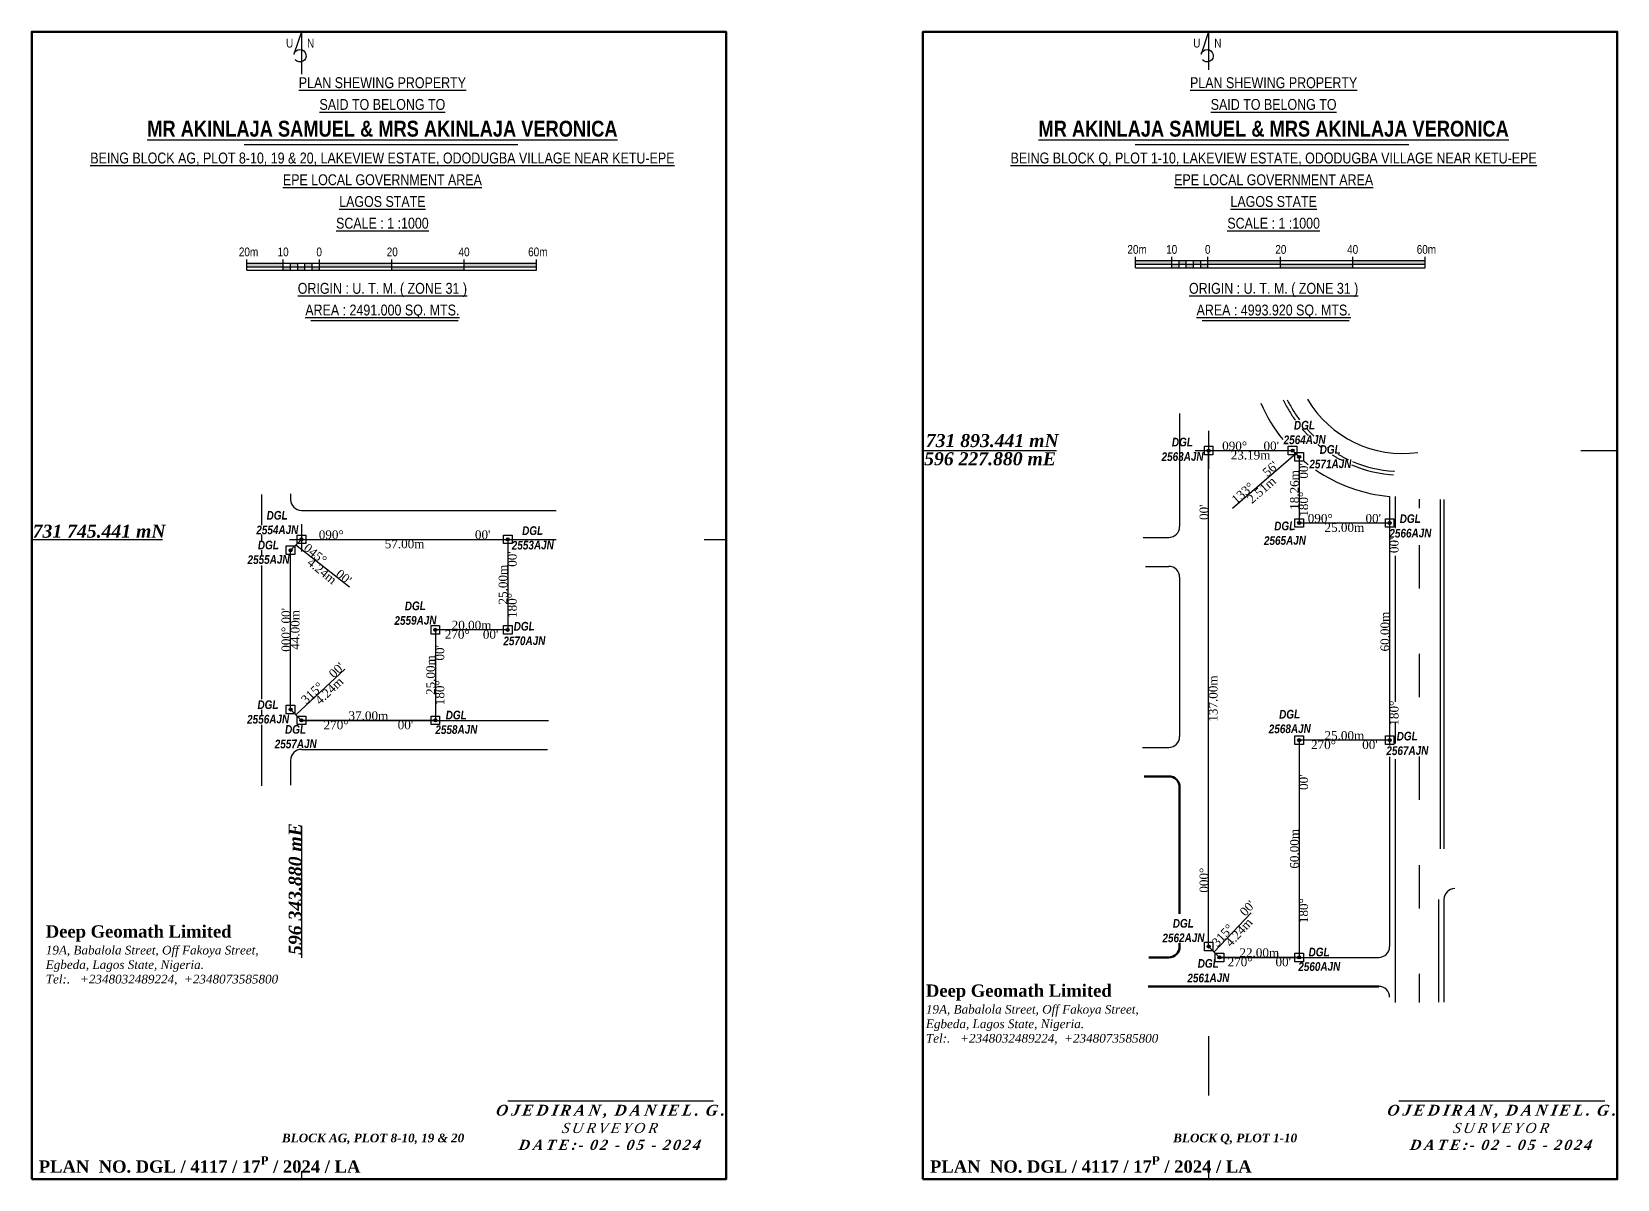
# Model space of a CAD drawing. Header units: metres. Extents: x 527079 to 600981, y 729644 to 782828.
# Drawn here: x 598960.9 to 599398.9, y 730972.2 to 731289.2 of the extents above; entities that cross this region are included whole.
import ezdxf

# ---------------------------------------------------------------- set-up
doc = ezdxf.new("R2010")
doc.units = ezdxf.units.M
doc.header["$MEASUREMENT"] = 0
doc.linetypes.add('ACAD_ISO03W100', pattern=[30, 12, -18])
doc.layers.add('adjusted', color=7, linetype='Continuous')
doc.layers.add('GRID&TITLE', color=7, linetype='Continuous')
doc.layers.add('KETU_EPE_BOUNDARY', color=7, linetype='Continuous', lineweight=140, true_color=0xffffff)
doc.styles.add('style2', font='')
doc.styles.get('style2').set_extended_font_data('Arial Black')

msp = doc.modelspace()

# ---------------------------------------------------------------- hatches: boundary and pattern name
h = msp.add_hatch(color=0)
h.paths.add_polyline_path([(599275.79709, 731226.00935), (599265.79709, 731226.00935), (599265.79709, 731225.00935), (599275.79709, 731225.00935)])
h.paths.add_polyline_path([(599305.79709, 731226.00935), (599285.79709, 731226.00935), (599285.79709, 731225.00935), (599305.79709, 731225.00935)])
h.paths.add_polyline_path([(599345.79709, 731226.00935), (599325.79709, 731226.00935), (599325.79709, 731225.00935), (599345.79709, 731225.00935)])
h = msp.add_hatch(color=0)
h.paths.add_polyline_path([(599283.79709, 731225.00935), (599283.79709, 731224.00935), (599285.79709, 731224.00935), (599285.79709, 731225.00935)])
h.paths.add_polyline_path([(599281.79709, 731226.00935), (599281.79709, 731225.00935), (599283.79709, 731225.00935), (599283.79709, 731226.00935)])
h.paths.add_polyline_path([(599281.79709, 731224.00935), (599281.79709, 731225.00935), (599279.79709, 731225.00935), (599279.79709, 731224.00935)])
h.paths.add_polyline_path([(599277.79709, 731226.00935), (599277.79709, 731225.00935), (599279.79709, 731225.00935), (599279.79709, 731226.00935)])
h.paths.add_polyline_path([(599275.79709, 731225.00935), (599275.79709, 731224.00935), (599277.79709, 731224.00935), (599277.79709, 731225.00935)])
h = msp.add_hatch(color=0)
h.paths.add_polyline_path([(599030.33487, 731225.31769), (599020.33487, 731225.31769), (599020.33487, 731224.31769), (599030.33487, 731224.31769)])
h.paths.add_polyline_path([(599060.33487, 731225.31769), (599040.33487, 731225.31769), (599040.33487, 731224.31769), (599060.33487, 731224.31769)])
h.paths.add_polyline_path([(599100.33487, 731225.31769), (599080.33487, 731225.31769), (599080.33487, 731224.31769), (599100.33487, 731224.31769)])
h = msp.add_hatch(color=0)
h.paths.add_polyline_path([(599038.33487, 731224.31769), (599038.33487, 731223.31769), (599040.33487, 731223.31769), (599040.33487, 731224.31769)])
h.paths.add_polyline_path([(599036.33487, 731225.31769), (599036.33487, 731224.31769), (599038.33487, 731224.31769), (599038.33487, 731225.31769)])
h.paths.add_polyline_path([(599036.33487, 731223.31769), (599036.33487, 731224.31769), (599034.33487, 731224.31769), (599034.33487, 731223.31769)])
h.paths.add_polyline_path([(599032.33487, 731225.31769), (599032.33487, 731224.31769), (599034.33487, 731224.31769), (599034.33487, 731225.31769)])
h.paths.add_polyline_path([(599030.33487, 731224.31769), (599030.33487, 731223.31769), (599032.33487, 731223.31769), (599032.33487, 731224.31769)])
for points in [[(599080.33487, 731224.31769), (599060.33487, 731224.31769), (599060.33487, 731223.31769), (599080.33487, 731223.31769)], [(599325.79709, 731225.00935), (599305.79709, 731225.00935), (599305.79709, 731224.00935), (599325.79709, 731224.00935)], [(599286.4017, 731173.52219, 1), (599285.54168, 731173.52219, 1)], [(599309.59106, 731173.52219, 1), (599308.73104, 731173.52219, 1)], [(599311.4017, 731171.77747, 1), (599310.54168, 731171.77747, 1)], [(599311.4017, 731153.52219, 1), (599310.54168, 731153.52219, 1)], [(599336.4017, 731153.52219, 1), (599335.54168, 731153.52219, 1)], [(599035.80091, 731148.99431, 1), (599034.94089, 731148.99431, 1)], [(599092.80091, 731148.99431, 1), (599091.94089, 731148.99431, 1)], [(599032.80091, 731145.99431, 1), (599031.94089, 731145.99431, 1)], [(599072.80091, 731123.99431, 1), (599071.94089, 731123.99431, 1)], [(599092.80091, 731123.99431, 1), (599091.94089, 731123.99431, 1)], [(599032.80091, 731101.99431, 1), (599031.94089, 731101.99431, 1)], [(599035.80091, 731098.99431, 1), (599034.94089, 731098.99431, 1)], [(599072.80091, 731098.99431, 1), (599071.94089, 731098.99431, 1)], [(599311.4017, 731093.52219, 1), (599310.54168, 731093.52219, 1)], [(599336.4017, 731093.52219, 1), (599335.54168, 731093.52219, 1)], [(599286.4017, 731036.52219, 1), (599285.54168, 731036.52219, 1)], [(599289.4017, 731033.52219, 1), (599288.54168, 731033.52219, 1)], [(599311.4017, 731033.52219, 1), (599310.54168, 731033.52219, 1)]]:
    msp.add_hatch(color=0).paths.add_polyline_path(points)

# ---------------------------------------------------------------- linework, layer by layer
at = {"color": 0}
for p, q in [((599020.33487, 731223.31769), (599020.33487, 731226.31769)), ((599020.33487, 731223.31769), (599020.33487, 731226.31769)), ((599030.33487, 731223.31769), (599030.33487, 731226.31769)), ((599030.33487, 731223.31769), (599030.33487, 731226.31769)), ((599040.33487, 731223.31769), (599040.33487, 731226.31769)), ((599060.33487, 731223.31769), (599060.33487, 731226.31769)), ((599080.33487, 731223.31769), (599080.33487, 731226.31769)), ((599100.33487, 731223.31769), (599100.33487, 731226.31769)), ((599265.79709, 731224.00935), (599265.79709, 731227.00935)), ((599265.79709, 731224.00935), (599265.79709, 731227.00935)), ((599275.79709, 731224.00935), (599275.79709, 731227.00935)), ((599275.79709, 731224.00935), (599275.79709, 731227.00935)), ((599277.79709, 731224.00935), (599277.79709, 731226.00935)), ((599279.79709, 731224.00935), (599279.79709, 731226.00935)), ((599281.79709, 731224.00935), (599281.79709, 731226.00935)), ((599283.79709, 731224.00935), (599283.79709, 731226.00935)), ((599285.79709, 731224.00935), (599285.79709, 731227.00935)), ((599305.79709, 731224.00935), (599305.79709, 731227.00935)), ((599325.79709, 731224.00935), (599325.79709, 731227.00935)), ((599345.79709, 731224.00935), (599345.79709, 731227.00935)), ((599032.33487, 731223.31769), (599032.33487, 731225.31769)), ((599034.33487, 731223.31769), (599034.33487, 731225.31769)), ((599036.33487, 731223.31769), (599036.33487, 731225.31769)), ((599038.33487, 731223.31769), (599038.33487, 731225.31769)), ((599060.33487, 731224.31769), (599080.33487, 731224.31769)), ((599305.79709, 731225.00935), (599325.79709, 731225.00935)), ((599277.97169, 731183.7341), (599277.97169, 731152.52219)), ((599285.97169, 731173.52219), (599309.16105, 731173.52219)), ((599024.3709, 731161.42205), (599024.3709, 731152.87425)), ((599032.3709, 731161.58868), (599032.3709, 731159.99431)), ((599335.97169, 731160.87214), (599335.97169, 731092.03852)), ((599337.47169, 731160.87214), (599337.47169, 731152.11854)), ((599349.97169, 731160.04185), (599349.97169, 731063.52219)), ((599350.97169, 731160.04185), (599350.97169, 731063.52219)), ((599035.3709, 731156.99431), (599105.71392, 731156.99431)), ((599024.3709, 731150.3282), (599024.3709, 731148.68757)), ((599035.3709, 731148.99431), (599105.71392, 731148.99431)), ((599267.91632, 731149.52219), (599274.97169, 731149.52219)), ((599337.47169, 731148.63048), (599337.47169, 731148.19875)), ((599024.3709, 731146.02867), (599024.3709, 731144.64232)), ((599337.47169, 731144.40556), (599337.47169, 731104.14928)), ((599024.3709, 731141.79997), (599024.3709, 731104.86389)), ((599268.58128, 731141.52219), (599274.97169, 731141.52219)), ((599277.97169, 731138.52219), (599277.97169, 731094.52219)), ((599024.3709, 731101.92795), (599024.3709, 731100.49278)), ((599035.3709, 731098.99431), (599103.66059, 731098.99431)), ((599024.3709, 731097.80846), (599024.3709, 731080.94988)), ((599337.47169, 731098.4139), (599337.47169, 731092.60822)), ((599035.3709, 731090.99431), (599103.37738, 731090.99431)), ((599267.6946, 731091.52219), (599274.97169, 731091.52219)), ((599032.3709, 731087.99431), (599032.3709, 731081.1275)), ((599335.97169, 731088.88167), (599335.97169, 731036.52219)), ((599337.47169, 731088.30571), (599337.47169, 731021.0522)), ((599349.47169, 731049.52219), (599349.47169, 731021.1485)), ((599350.97169, 731049.52219), (599350.97169, 731021.16054)), ((599288.97169, 731033.52219), (599332.97169, 731033.52219)), ((599337.47169, 731022.52219), (599337.47169, 731021.0522)), ((599337.47169, 731022.52219), (599337.47169, 731021.0522)), ((599092.35589, 730993.86), (599149.19383, 730993.86)), ((599338.55859, 730993.86), (599395.39653, 730993.86))]:
    msp.add_line(p, q, dxfattribs=at)
at = {"color": 0, "linetype": 'ACAD_ISO03W100'}
for p, q in [((599344.13777, 731160.09521), (599344.13777, 731157.61961)), ((599344.13777, 731147.38646), (599344.13777, 731092.05457)), ((599344.13777, 731089.00801), (599344.13777, 731021.10569))]:
    msp.add_line(p, q, dxfattribs=at)
at = {"color": 0}
for points in [[(599035.3709, 731289.22633), (599033.28096, 731283.05462, -3.816456624), (599033.66941, 731281.41387)], [(599285.97169, 731289.22633), (599283.88175, 731283.05462, -3.816456624), (599284.2702, 731281.41387)]]:
    msp.add_lwpolyline(points, format="xyb", dxfattribs=at)
for points in [[(599035.3709, 731289.22633), (599035.3709, 731277.45918)], [(599285.97169, 731289.22633), (599285.97169, 731278.68291)], [(599019.52453, 731258.10393), (599095.11531, 731258.10393)], [(599265.72723, 731258.10393), (599341.31801, 731258.10393)], [(599265.79709, 731226.00935), (599345.79709, 731226.00935)], [(599020.33487, 731225.31769), (599100.33487, 731225.31769)], [(599020.33487, 731224.31769), (599060.33487, 731224.31769)], [(599020.33487, 731223.31769), (599100.33487, 731223.31769)], [(599080.33487, 731224.31769), (599100.33487, 731224.31769)], [(599265.79709, 731225.00935), (599305.79709, 731225.00935)], [(599265.79709, 731224.00935), (599345.79709, 731224.00935)], [(599325.79709, 731225.00935), (599345.79709, 731225.00935)], [(599037.95554, 731209.46064), (599078.63048, 731209.46064)], [(599284.15823, 731209.46064), (599324.83318, 731209.46064)], [(599285.97169, 731178.97169), (599285.97169, 731168.50981)], [(599207.06818, 731173.52219), (599243.93191, 731173.52219)], [(599282.28025, 731173.52219), (599290.34803, 731173.52219)], [(599284.79399, 731174.69988), (599287.14939, 731174.69988), (599287.14939, 731172.34449), (599284.79399, 731172.34449), (599284.79399, 731174.69988)], [(599285.97169, 731173.52219), (599309.16105, 731173.52219), (599310.97169, 731171.77747), (599310.97169, 731153.52219), (599335.97169, 731153.52219), (599335.97169, 731093.52219), (599310.97169, 731093.52219), (599310.97169, 731033.52219), (599288.97169, 731033.52219), (599285.97169, 731036.52219), (599285.97169, 731173.52219)], [(599307.98335, 731174.69988), (599310.33875, 731174.69988), (599310.33875, 731172.34449), (599307.98335, 731172.34449), (599307.98335, 731174.69988)], [(599388.83181, 731173.52219), (599398.86418, 731173.52219)], [(599310.06637, 731172.64983), (599292.55434, 731157.5188)], [(599309.79399, 731172.95516), (599312.14939, 731172.95516), (599312.14939, 731170.59977), (599309.79399, 731170.59977), (599309.79399, 731172.95516)], [(599035.3709, 731153.21325), (599035.3709, 731145.68777)], [(599309.79399, 731154.69988), (599312.14939, 731154.69988), (599312.14939, 731152.34449), (599309.79399, 731152.34449), (599309.79399, 731154.69988)], [(599334.79399, 731154.69988), (599337.14939, 731154.69988), (599337.14939, 731152.34449), (599334.79399, 731152.34449), (599334.79399, 731154.69988)], [(598960.86548, 731148.99431), (598996.99499, 731148.99431)], [(599031.1932, 731147.172), (599033.54859, 731147.172), (599033.54859, 731144.81661), (599031.1932, 731144.81661), (599031.1932, 731147.172)], [(599032.10223, 731148.99431), (599039.90359, 731148.99431)], [(599033.8709, 731147.49431), (599048.68308, 731135.87959)], [(599034.1932, 731150.172), (599036.54859, 731150.172), (599036.54859, 731147.81661), (599034.1932, 731147.81661), (599034.1932, 731150.172)], [(599091.1932, 731150.172), (599093.54859, 731150.172), (599093.54859, 731147.81661), (599091.1932, 731147.81661), (599091.1932, 731150.172)], [(599146.59316, 731148.99431), (599152.66148, 731148.99431)], [(599071.1932, 731125.172), (599073.54859, 731125.172), (599073.54859, 731122.81661), (599071.1932, 731122.81661), (599071.1932, 731125.172)], [(599091.1932, 731125.172), (599093.54859, 731125.172), (599093.54859, 731122.81661), (599091.1932, 731122.81661), (599091.1932, 731125.172)], [(599033.8709, 731100.49431), (599047.32835, 731113.13853)], [(599031.1932, 731103.172), (599033.54859, 731103.172), (599033.54859, 731100.81661), (599031.1932, 731100.81661), (599031.1932, 731103.172)], [(599034.1932, 731100.172), (599036.54859, 731100.172), (599036.54859, 731097.81661), (599034.1932, 731097.81661), (599034.1932, 731100.172)], [(599071.1932, 731100.172), (599073.54859, 731100.172), (599073.54859, 731097.81661), (599071.1932, 731097.81661), (599071.1932, 731100.172)], [(599309.79399, 731094.69988), (599312.14939, 731094.69988), (599312.14939, 731092.34449), (599309.79399, 731092.34449), (599309.79399, 731094.69988)], [(599334.79399, 731094.69988), (599337.14939, 731094.69988), (599337.14939, 731092.34449), (599334.79399, 731092.34449), (599334.79399, 731094.69988)], [(599035.3709, 731069.90784), (599035.3709, 731033.37376)], [(599287.47169, 731035.02219), (599297.71489, 731045.87644)], [(599284.79399, 731037.69988), (599287.14939, 731037.69988), (599287.14939, 731035.34449), (599284.79399, 731035.34449), (599284.79399, 731037.69988)], [(599287.79399, 731034.69988), (599290.14939, 731034.69988), (599290.14939, 731032.34449), (599287.79399, 731032.34449), (599287.79399, 731034.69988)], [(599309.79399, 731034.69988), (599312.14939, 731034.69988), (599312.14939, 731032.34449), (599309.79399, 731032.34449), (599309.79399, 731034.69988)], [(599285.97169, 731011.79379), (599285.97169, 730995.33971)], [(599035.3709, 730974.4319), (599035.3709, 730972.23233)], [(599285.97169, 730974.35409), (599285.97169, 730972.23233)]]:
    msp.add_lwpolyline(points, dxfattribs=at)
msp.add_lwpolyline([(599035.3709, 731148.99431), (599092.3709, 731148.99431), (599092.3709, 731123.99431), (599072.3709, 731123.99431), (599072.3709, 731098.99431), (599035.3709, 731098.99431), (599032.3709, 731101.99431), (599032.3709, 731145.99431)], close=True, dxfattribs=at)
for centre in [(599285.97169, 731173.52219), (599309.16105, 731173.52219), (599310.97169, 731171.77747), (599310.97169, 731153.52219), (599335.97169, 731153.52219), (599035.3709, 731148.99431), (599092.3709, 731148.99431), (599032.3709, 731145.99431), (599072.3709, 731123.99431), (599092.3709, 731123.99431), (599032.3709, 731101.99431), (599035.3709, 731098.99431), (599072.3709, 731098.99431), (599310.97169, 731093.52219), (599335.97169, 731093.52219), (599285.97169, 731036.52219), (599288.97169, 731033.52219), (599310.97169, 731033.52219)]:
    msp.add_circle(centre, 0.43001, dxfattribs=at)
for centre, radius, start, end in [((599339.60078, 731203.30008), 42.58286, 203.0532823, 218.9247587), ((599339.60078, 731203.30008), 30.58286, 210.6244487, 277.8348621), ((599339.60078, 731203.30008), 42.58286, 230.056323, 232.2060949), ((599339.60078, 731203.30008), 42.58286, 235.4600993, 265.1110761), ((599035.3709, 731159.99431), 3, 180, 270), ((599274.97169, 731152.52219), 3, 270, 0), ((599274.97169, 731138.52219), 3, 0, 90), ((599274.97169, 731094.52219), 3, 270, 0), ((599035.3709, 731087.99431), 3, 90, 180), ((599353.97169, 731049.52219), 3, 90, 180), ((599332.97169, 731036.52219), 3, 270, 0), ((599332.97169, 731022.52219), 3, 360, 90)]:
    msp.add_arc(centre, radius, start, end, dxfattribs=at)
at = {"color": 0, "linetype": 'ACAD_ISO03W100'}
for radius, start, end in [(36.58286, 205.5077471, 215.7996525), (35.58286, 206.2271859, 216.7772908), (36.58286, 220.584623, 224.3603403), (35.58286, 222.1882569, 226.257224), (36.58286, 230.1350957, 231.7905421), (35.58286, 234.3096649, 234.4883398), (36.58286, 237.8302432, 242.5267504), (35.58286, 239.8305321, 245.1308434), (36.58286, 247.2014429, 286.2110959), (35.58286, 247.0125489, 285.069058)]:
    msp.add_arc((599339.60078, 731203.30008), radius, start, end, dxfattribs=at)
at = {"layer": 'adjusted', "color": 0, "lineweight": 100}
for points in [[(598960.86548, 730972.23233), (598960.86548, 731289.22633), (599152.66148, 731289.22633), (599152.66148, 730972.23233)], [(599207.06818, 730972.23233), (599207.06818, 731289.22633), (599398.86418, 731289.22633), (599398.86418, 730972.23233)]]:
    msp.add_lwpolyline(points, close=True, dxfattribs=at)
at = {"layer": 'KETU_EPE_BOUNDARY', "color": 0}
for points in [[(599268.13797, 731083.52219), (599274.97169, 731083.52219, -0.414213562), (599277.97169, 731080.52219), (599277.97169, 731045.54157)], [(599277.97169, 731037.42474), (599277.97169, 731036.52219, -0.414213562), (599274.97169, 731033.52219), (599269.50404, 731033.52219)]]:
    msp.add_lwpolyline(points, format="xyb", dxfattribs=at)
msp.add_lwpolyline([(599269.28183, 731025.52219), (599332.97169, 731025.52219)], dxfattribs=at)

# ---------------------------------------------------------------- texts
at = {"color": 0}
for s, insert, char_height, width, attachment_point in [('{\\fArial Narrow|b0|i0|c0|p34;U     N}', (599035.02061, 731287.26063), 2.4, 53.8502379, 2), ('{\\fArial Narrow|b0|i0|c0|p34;U     N}', (599285.62141, 731287.26063), 2.4, 53.8502379, 2), ('{\\fArial Narrow|b0|i0|c0|p34;20m}', (599266.22153, 731230.29121), 2.4, 53.8502379, 2), ('{\\fArial Narrow|b0|i0|c0|p34;10}', (599275.77391, 731230.29121), 2.4, 53.8502379, 2), ('{\\fArial Narrow|b0|i0|c0|p34;0}', (599285.73874, 731230.29121), 2.4, 53.8502379, 2), ('{\\fArial Narrow|b0|i0|c0|p34;20}', (599305.92416, 731230.29121), 2.4, 53.8502379, 2), ('{\\fArial Narrow|b0|i0|c0|p34;40}', (599325.75828, 731230.29121), 2.4, 53.8502379, 2), ('{\\fArial Narrow|b0|i0|c0|p34;60m}', (599346.13021, 731230.29121), 2.4, 53.8502379, 2), ('{\\fArial Narrow|b0|i0|c0|p34;20m}', (599020.75931, 731229.59956), 2.4, 53.8502379, 2), ('{\\fArial Narrow|b0|i0|c0|p34;10}', (599030.31169, 731229.59956), 2.4, 53.8502379, 2), ('{\\fArial Narrow|b0|i0|c0|p34;0}', (599040.27653, 731229.59956), 2.4, 53.8502379, 2), ('{\\fArial Narrow|b0|i0|c0|p34;20}', (599060.46195, 731229.59956), 2.4, 53.8502379, 2), ('{\\fArial Narrow|b0|i0|c0|p34;40}', (599080.29607, 731229.59956), 2.4, 53.8502379, 2), ('{\\fArial Narrow|b0|i0|c0|p34;60m}', (599100.66799, 731229.59956), 2.4, 53.8502379, 2), ('{\\fTimes New Roman|b1|i1|c0|p18;731 893.441 mN}', (599207.85145, 731178.09782), 3.6, 91.9257543, 1), ('{\\fTimes New Roman|b1|i1|c0|p18;596 227.880 mE}', (599207.39629, 731173.06995), 3.6, 93.3524288, 1), ('{\\fTimes New Roman|b1|i1|c0|p18;731 745.441 mN}', (598961.13526, 731153.06653), 3.6, 91.9257543, 1), ('\\pi0.2701;{\\fTimes New Roman|b1|i1|c0|p18;\\H0.8824x;\\Q10.5;\\T1.3;OJEDIRAN, DANIEL. G.\\H1.1x;\\P\\fTimes New Roman|b0|i1|c0|p18;\\H0.8485x;SURVEYOR\\fTimes New Roman|b1|i1|c0|p18;\\P\\pi0;DATE:- 02 - 05 - 2024}', (599120.65146, 730992.80859), 3.4, 62.8671022, 2), ('\\pi0.2701;{\\fTimes New Roman|b1|i1|c0|p18;\\H0.8824x;\\Q10.5;\\T1.3;OJEDIRAN, DANIEL. G.\\H1.1x;\\P\\fTimes New Roman|b0|i1|c0|p18;\\H0.8485x;SURVEYOR\\fTimes New Roman|b1|i1|c0|p18;\\P\\pi0;DATE:- 02 - 05 - 2024}', (599366.85416, 730992.80859), 3.4, 62.8671022, 2), ('{\\fTimes New Roman|b1|i1|c0|p18;BLOCK AG, PLOT 8-10, 19 & 20}', (599029.98612, 730984.8478), 2.4, 91.9257543, 1), ('{\\fTimes New Roman|b1|i1|c0|p18;BLOCK Q, PLOT 1-10}', (599276.18882, 730984.8478), 2.4, 91.9257543, 1), ('\\A1;{\\fTimes New Roman|b1|i0|c0|p18;\\H1.03x;PLAN  NO.\\H0.9706x; \\H1.03x;DGL / 4117 / 17\\H0.7x;\\SP^ ;\\H1.429x; / 2024 / LA}', (598962.80722, 730978.60917), 3.3, 196.2580772, 1), ('\\A1;{\\fTimes New Roman|b1|i0|c0|p18;\\H1.03x;PLAN  NO.\\H0.9706x; \\H1.03x;DGL / 4117 / 17\\H0.7x;\\SP^ ;\\H1.429x; / 2024 / LA}', (599209.00991, 730978.60917), 3.3, 196.2580772, 1)]:
    msp.add_mtext(s, dxfattribs=dict(at, insert=insert, char_height=char_height, width=width, attachment_point=attachment_point))
at = {"color": 0, "char_height": 3, "width": 226.0015138, "attachment_point": 2, "line_spacing_factor": 1.2}
for s, insert in [('{\\fArial Narrow|b0|i0|c0|p34;\\LPLAN SHEWING PROPERTY\\PSAID TO BELONG TO\\P\\fArial Narrow|b1|i0|c0|p34;\\H1.467x;MR AKINLAJA SAMUEL & MRS AKINLAJA VERONICA\\P\\fArial Narrow|b0|i0|c0|p34;\\H0.6817x;BEING BLOCK AG, PLOT 8-10, 19 & 20, \\H1x;LAKEVIEW ESTATE, ODODUGBA VILLAGE NEAR KETU-EPE\\H1x;\\PEPE \\H0.9995x;LOCAL GOVERNMENT AREA\\PLAGOS STATE\\PSCALE : 1 :1000\\P\\P\\PORIGIN : U. T. M. ( ZONE 31 )\\PAREA : 2491.000 SQ. MTS.}', (599057.73362, 731276.6434)), ('{\\fArial Narrow|b0|i0|c0|p34;\\LPLAN SHEWING PROPERTY\\PSAID TO BELONG TO\\P\\fArial Narrow|b1|i0|c0|p34;\\H1.467x;MR AKINLAJA SAMUEL & MRS AKINLAJA VERONICA\\P\\fArial Narrow|b0|i0|c0|p34;\\H0.6817x;BEING BLOCK Q, PLOT 1-10, LAKEVIEW ESTATE, ODODUGBA VILLAGE NEAR KETU-EPE\\PEPE \\H0.9995x;LOCAL GOVERNMENT AREA\\PLAGOS STATE\\PSCALE : 1 :1000\\P\\P\\PORIGIN : U. T. M. ( ZONE 31 )\\PAREA : 4993.920 SQ. MTS.}', (599303.93631, 731276.6434))]:
    msp.add_mtext(s, dxfattribs=dict(at, insert=insert))
at = {"color": 0}
for s, insert, char_height, width, attachment_point, rotation in [('\\pxt115;{\\fArial Narrow|b1|i1|c0|p34;DGL\\P2564AJN}', (599312.43067, 731181.74121), 2.4, 278.2584131, 2, 0.6991952), ('\\pxt115;{\\fArial Narrow|b1|i1|c0|p34;DGL\\P2563AJN}', (599278.7132, 731177.08159), 2.4, 278.2584131, 2, 0.6991952), ('\\pxt115;{\\fArial Narrow|b1|i1|c0|p34;DGL\\P2571AJN}', (599319.54414, 731175.04715), 2.4, 278.2584131, 2, 0.6991952), ('\\pxt115;{\\fArial Narrow|b1|i1|c0|p34;DGL\\P2554AJN}', (599028.64379, 731156.84722), 2.4, 278.2584131, 2, 0.6991952), ('\\pxt115;{\\fArial Narrow|b1|i1|c0|p34;DGL\\P2566AJN}', (599341.64869, 731155.92182), 2.4, 278.2584131, 2, 0.6991952), ('\\pxt115;{\\fArial Narrow|b1|i1|c0|p34;DGL\\P2553AJN}', (599099.22096, 731152.62039), 2.4, 278.2584131, 2, 0.6991952), ('\\pxt115;{\\fArial Narrow|b1|i1|c0|p34;DGL\\P2565AJN}', (599306.98885, 731153.91115), 2.4, 278.2584131, 2, 0.6991952), ('\\pxt115;{\\fArial Narrow|b1|i1|c0|p34;DGL\\P2555AJN}', (599026.22223, 731148.64315), 2.4, 278.2584131, 2, 0.6991952), ('\\pxt115;{\\fArial Narrow|b1|i1|c0|p34;DGL\\P2559AJN}', (599066.80994, 731131.82967), 2.4, 278.2584131, 2, 0.6991952), ('\\pxt115;{\\fArial Narrow|b1|i1|c0|p34;DGL\\P2570AJN}', (599096.89217, 731126.20109), 2.4, 278.2584131, 2, 0.6991952), ('\\pxt115;{\\fArial Narrow|b1|i1|c0|p34;DGL\\P2556AJN}', (599026.10722, 731104.53851), 2.4, 278.2584131, 2, 0.6991952), ('\\pxt115;{\\fArial Narrow|b1|i1|c0|p34;DGL\\P2558AJN}', (599078.11133, 731101.67665), 2.4, 278.2584131, 2, 0.6991952), ('\\pxt115;{\\fArial Narrow|b1|i1|c0|p34;DGL\\P2568AJN}', (599308.33185, 731101.89895), 2.4, 278.2584131, 2, 0.6991952), ('\\pxt115;{\\fArial Narrow|b1|i1|c0|p34;DGL\\P2557AJN}', (599033.72953, 731097.71926), 2.4, 278.2584131, 2, 0.6991952), ('\\pxt115;{\\fArial Narrow|b1|i1|c0|p34;DGL\\P2567AJN}', (599340.80926, 731095.85525), 2.4, 278.2584131, 2, 0.6991952), ('{\\fTimes New Roman|b1|i1|c0|p18;596 343.880 mE}', (599031.84358, 731034.20612), 3.6, 93.3524288, 1, 90), ('\\pxt115;{\\fArial Narrow|b1|i1|c0|p34;DGL\\P2562AJN}', (599278.9632, 731044.14146), 2.4, 278.2584131, 2, 0.6991952), ('\\pxt115;{\\fArial Narrow|b1|i1|c0|p34;DGL\\P2561AJN}', (599285.84477, 731033.07535), 2.4, 278.2584131, 2, 0.6991952), ('\\pxt115;{\\fArial Narrow|b1|i1|c0|p34;DGL\\P2560AJN}', (599316.47651, 731036.21507), 2.4, 278.2584131, 2, 0.6991952)]:
    msp.add_mtext(s, dxfattribs=dict(at, insert=insert, char_height=char_height, width=width, attachment_point=attachment_point, rotation=rotation))
at = {"color": 0, "linetype": 'Continuous', "lineweight": -3, "char_height": 2.4}
for s, insert, attachment_point in [("{\\fTimes New Roman|b0|i0|c0|p18;090°     00'}", (599297.56637, 731173.57219), 8), ('{\\fTimes New Roman|b0|i0|c0|p18;23.19m}', (599297.56637, 731173.47219), 2), ("{\\fTimes New Roman|b0|i0|c0|p18;090°          00'}", (599323.47169, 731153.57219), 8), ("{\\fTimes New Roman|b0|i0|c0|p18;090°                                        00'}", (599063.8709, 731149.04431), 8), ('{\\fTimes New Roman|b0|i0|c0|p18;25.00m}', (599323.47169, 731153.47219), 2), ('{\\fTimes New Roman|b0|i0|c0|p18;57.00m}', (599063.8709, 731148.94431), 2), ('{\\fTimes New Roman|b0|i0|c0|p18;20.00m}', (599082.3709, 731124.04431), 8), ("{\\fTimes New Roman|b0|i0|c0|p18;270°    00'}", (599082.3709, 731123.94431), 2), ("{\\fTimes New Roman|b0|i0|c0|p18;270°               00'}", (599053.8709, 731098.94431), 2), ('{\\fTimes New Roman|b0|i0|c0|p18;37.00m}', (599053.8709, 731099.04431), 8), ('{\\fTimes New Roman|b0|i0|c0|p18;25.00m}', (599323.47169, 731093.57219), 8), ("{\\fTimes New Roman|b0|i0|c0|p18;270°        00'}", (599323.47169, 731093.47219), 2), ("{\\fTimes New Roman|b0|i0|c0|p18;270°       00'}", (599299.97169, 731033.47219), 2), ('{\\fTimes New Roman|b0|i0|c0|p18;22.00m}', (599299.97169, 731033.57219), 8)]:
    msp.add_mtext(s, dxfattribs=dict(at, insert=insert, attachment_point=attachment_point))
for s, insert, attachment_point, rotation in [("{\\fTimes New Roman|b0|i0|c0|p18;133°     56'}", (599299.52842, 731163.77557), 8, 41.3090092), ("{\\fTimes New Roman|b0|i0|c0|p18;180°    00'}", (599311.02169, 731162.64983), 2, 90), ('{\\fTimes New Roman|b0|i0|c0|p18;2.51m}', (599299.79699, 731163.53181), 2, 41.3090092), ('{\\fTimes New Roman|b0|i0|c0|p18;18.26m}', (599310.92169, 731162.64983), 8, 90), ("{\\fTimes New Roman|b0|i0|c0|p18;000°                                                                                                          00'}", (599285.92169, 731105.02219), 8, 90), ("{\\fTimes New Roman|b0|i0|c0|p18;045°     00'}", (599041.87404, 731141.25949), 8, 321.1881221), ("{\\fTimes New Roman|b0|i0|c0|p18;180°                                             00'}", (599336.02169, 731123.52219), 2, 90), ('{\\fTimes New Roman|b0|i0|c0|p18;4.24m}', (599041.81136, 731141.18157), 2, 321.1881221), ("{\\fTimes New Roman|b0|i0|c0|p18;180°        00'}", (599092.4209, 731136.49431), 2, 90), ('{\\fTimes New Roman|b0|i0|c0|p18;25.00m}', (599092.3209, 731136.49431), 8, 90), ("{\\fTimes New Roman|b0|i0|c0|p18;000° 00'}", (599032.3209, 731123.99431), 8, 90), ('{\\fTimes New Roman|b0|i0|c0|p18;44.00m}', (599032.4209, 731123.99431), 2, 90), ('{\\fTimes New Roman|b0|i0|c0|p18;60.00m}', (599335.92169, 731123.52219), 8, 90), ('{\\fTimes New Roman|b0|i0|c0|p18;25.00m}', (599072.3209, 731111.49431), 8, 90), ("{\\fTimes New Roman|b0|i0|c0|p18;180°      00'}", (599072.4209, 731111.49431), 2, 90), ("{\\fTimes New Roman|b0|i0|c0|p18;315°    00'}", (599040.4062, 731110.13646), 2, 43.1890458), ('{\\fTimes New Roman|b0|i0|c0|p18;4.24m}', (599043.88007, 731106.26786), 8, 43.1890458), ('{\\fTimes New Roman|b0|i0|c0|p18;137.00m}', (599286.02169, 731105.02219), 2, 90), ("{\\fTimes New Roman|b0|i0|c0|p18;180°                                 00'}", (599311.02169, 731063.52219), 2, 90), ('{\\fTimes New Roman|b0|i0|c0|p18;60.00m}', (599310.92169, 731063.52219), 8, 90), ("{\\fTimes New Roman|b0|i0|c0|p18;315°     00'}", (599291.9325, 731043.69554), 2, 47.5440605), ('{\\fTimes New Roman|b0|i0|c0|p18;4.24m}', (599295.25719, 731039.60744), 8, 47.5440605)]:
    msp.add_mtext(s, dxfattribs=dict(at, insert=insert, attachment_point=attachment_point, rotation=rotation))
at = {"layer": 'GRID&TITLE', "color": 0, "char_height": 3, "width": 235.1699559, "attachment_point": 1, "style": 'style2'}
for insert in [(598964.74087, 731042.39421), (599207.87116, 731026.04502)]:
    msp.add_mtext('{\\fTimes New Roman|b1|i0|c0|p18;\\H1.133x;Deep Geomath Limited\\P\\fTimes New Roman|b0|i1|c0|p18;\\H0.7061x;19A, Babalola Street, Off Fakoya Street, \\PEgbeda, Lagos State, Nigeria.\\PTel:.   +2348032489224,  +2348073585800}', dxfattribs=dict(at, insert=insert))

doc.saveas('drawing.dxf')
